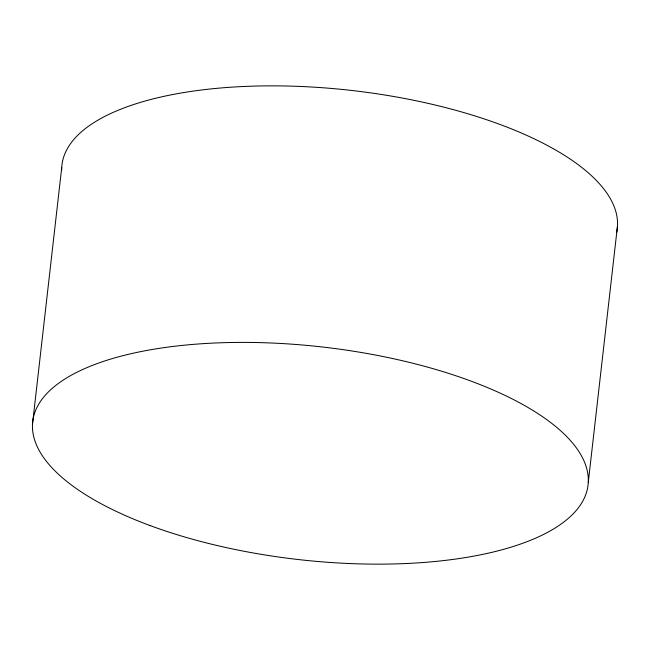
<?xml version="1.0" encoding="UTF-8"?>
<svg xmlns="http://www.w3.org/2000/svg" width="650" height="650" viewBox="0 0 650 650"><rect width="100%" height="100%" fill="white"/><g stroke="black" fill="none" stroke-linecap="round" stroke-linejoin="round"><path stroke-width="0.97" d="M32.5 424.157L61.726 167.611M588.274 482.389L617.5 225.842M61.677 170.487A279.476 106.949 6.5 0 1 350.114 90.285A279.476 106.949 6.5 0 1 616.614 232.472M150.044 525.549A279.476 106.949 6.5 0 0 587.169 489.946A279.476 106.949 6.5 0 0 193.944 344.321A279.476 106.949 6.5 0 0 150.044 525.549"/></g></svg>
